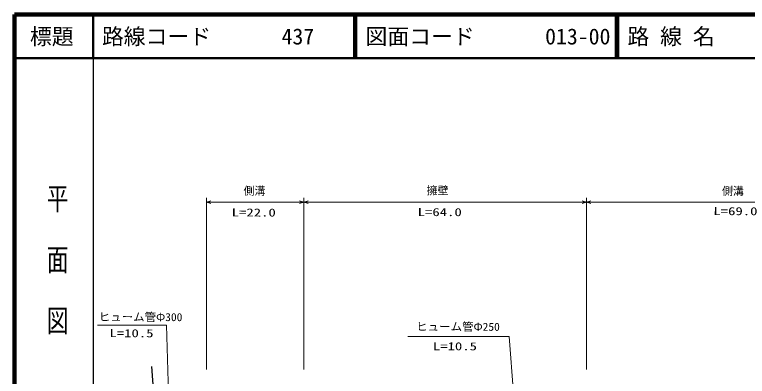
# Model space of a CAD drawing. Units: millimetres, scale not verified. Extents: x 40000 to 680000, y 20000 to 380000.
# Drawn here: x 40000 to 207846, y 297118 to 380000 of the extents above; entities that cross this region are included whole.
import ezdxf
from ezdxf.enums import TextEntityAlignment as Align

# ---------------------------------------------------------------- set-up
doc = ezdxf.new("R2010")
doc.units = ezdxf.units.MM
doc.header["$LTSCALE"] = 1000
for name, color, linetype, lineweight in [('M-BGD', 7, 'Continuous', 25), ('M-STR-HTXT', 7, 'Continuous', 13), ('M-TTL', 2, 'Continuous', 140), ('M-TTL-BAND', 7, 'Continuous', 25), ('M-TTL-LINE', 7, 'Continuous', 50)]:
    doc.layers.add(name, color=color, linetype=linetype, lineweight=lineweight)
doc.layers.add('M-TTL-TXT', color=7, linetype='Continuous')
doc.styles.add('@ＭＳ ゴシック', font='')
doc.styles.add('ＭＳ ゴシック', font='')
doc.styles.get('@ＭＳ ゴシック').set_extended_font_data('@MS Gothic')
doc.styles.get('ＭＳ ゴシック').set_extended_font_data('MS Gothic')

# ---------------------------------------------------------------- blocks, each defined once
blk = doc.blocks.new('BUHIN94')
at = {"layer": 'M-STR-HTXT'}
blk.add_lwpolyline([(1000, -288), (0, 0), (1000, 285)], dxfattribs=at)
blk = doc.blocks.new('BUHIN95')
at = {"layer": 'M-STR-HTXT'}
blk.add_lwpolyline([(-1000, 288), (0, 0), (-1000, -285)], dxfattribs=at)

msp = doc.modelspace()

# ---------------------------------------------------------------- linework, layer by layer
at = {"layer": 'M-BGD'}
msp.add_line((71313, 299359), (73615, 272238), dxfattribs=at)
at = {"layer": 'M-STR-HTXT'}
for p, q in [((83982, 298676), (83975, 338034)), ((106258, 338037), (106264, 298679)), ((171014, 338048), (171021, 298690)), ((83975, 337034), (106258, 337037)), ((106258, 337037), (171015, 337048)), ((171015, 337048), (241821, 337059)), ((74801, 308837), (59000, 308835)), ((75551, 281413), (74801, 308837)), ((153294, 306249), (130096, 306245)), ((154757, 287107), (153294, 306249))]:
    msp.add_line(p, q, dxfattribs=at)
at = {"layer": 'M-TTL'}
for p, q in [((40000, 380000), (40000, 20000)), ((680000, 380000), (40000, 380000))]:
    msp.add_line(p, q, dxfattribs=at)
at = {"layer": 'M-TTL-BAND'}
msp.add_line((58000, 370000), (58000, 20000), dxfattribs=at)
at = {"layer": 'M-TTL-LINE'}
for p, q in [((58000, 380000), (58000, 370000)), ((117750, 380000), (117750, 370000)), ((118250, 380000), (118250, 370000)), ((177750, 380000), (177750, 370000)), ((178250, 380000), (178250, 370000)), ((40000, 370000), (680000, 370000))]:
    msp.add_line(p, q, dxfattribs=at)

# ---------------------------------------------------------------- block references
at = {"rotation": 0.00925}
for name, p in [('BUHIN94', (83975, 337034)), ('BUHIN95', (106258, 337037)), ('BUHIN94', (106258, 337037)), ('BUHIN95', (171015, 337048)), ('BUHIN94', (171015, 337048))]:
    msp.add_blockref(name, p, dxfattribs=at)

# ---------------------------------------------------------------- texts
at = {"layer": 'M-STR-HTXT', "style": 'ＭＳ ゴシック'}
for s, p in [('側溝', (92436, 338159)), ('擁壁', (134380, 338259)), ('側溝', (202034, 338117))]:
    msp.add_text(s, height=1833, rotation=359.809, dxfattribs=at).set_placement(p, align=Align.BOTTOM_LEFT)
for s, width, p in [('L=69.0', 1.35, (200060, 333520)), ('L=22.0', 1.35, (89716, 333218)), ('L=64.0', 1.35, (132324, 333306)), ('ヒューム管Φ300', 1.05, (59263, 309281)), ('ヒューム管Φ250', 1.05, (131980, 307061)), ('L=10.5', 1.35, (61713, 305553)), ('L=10.5', 1.35, (135806, 302565))]:
    msp.add_text(s, height=1833, rotation=359.809, dxfattribs=dict(at, width=width)).set_placement(p, align=Align.BOTTOM_LEFT)
at = {"layer": 'M-TTL-BAND', "style": '@ＭＳ ゴシック', "width": 1.4}
msp.add_text('平  面  図', height=3666, rotation=270, dxfattribs=at).set_placement((49777, 306475), align=Align.MIDDLE_RIGHT)
at = {"layer": 'M-TTL-TXT', "style": 'ＭＳ ゴシック'}
msp.add_text('標題', height=3666, dxfattribs=at).set_placement((48500, 375000), align=Align.MIDDLE_CENTER)
for s, p in [('路線コード', (60000, 375000)), ('437', (101142, 375000)), ('437', (101142, 375000)), ('437', (101142, 375000)), ('図面コード', (120380, 375000)), ('013-00', (161521, 375000)), ('路 線 名', (180380, 375000))]:
    msp.add_text(s, height=3666, dxfattribs=at).set_placement(p, align=Align.MIDDLE_LEFT)

doc.saveas('drawing.dxf')
